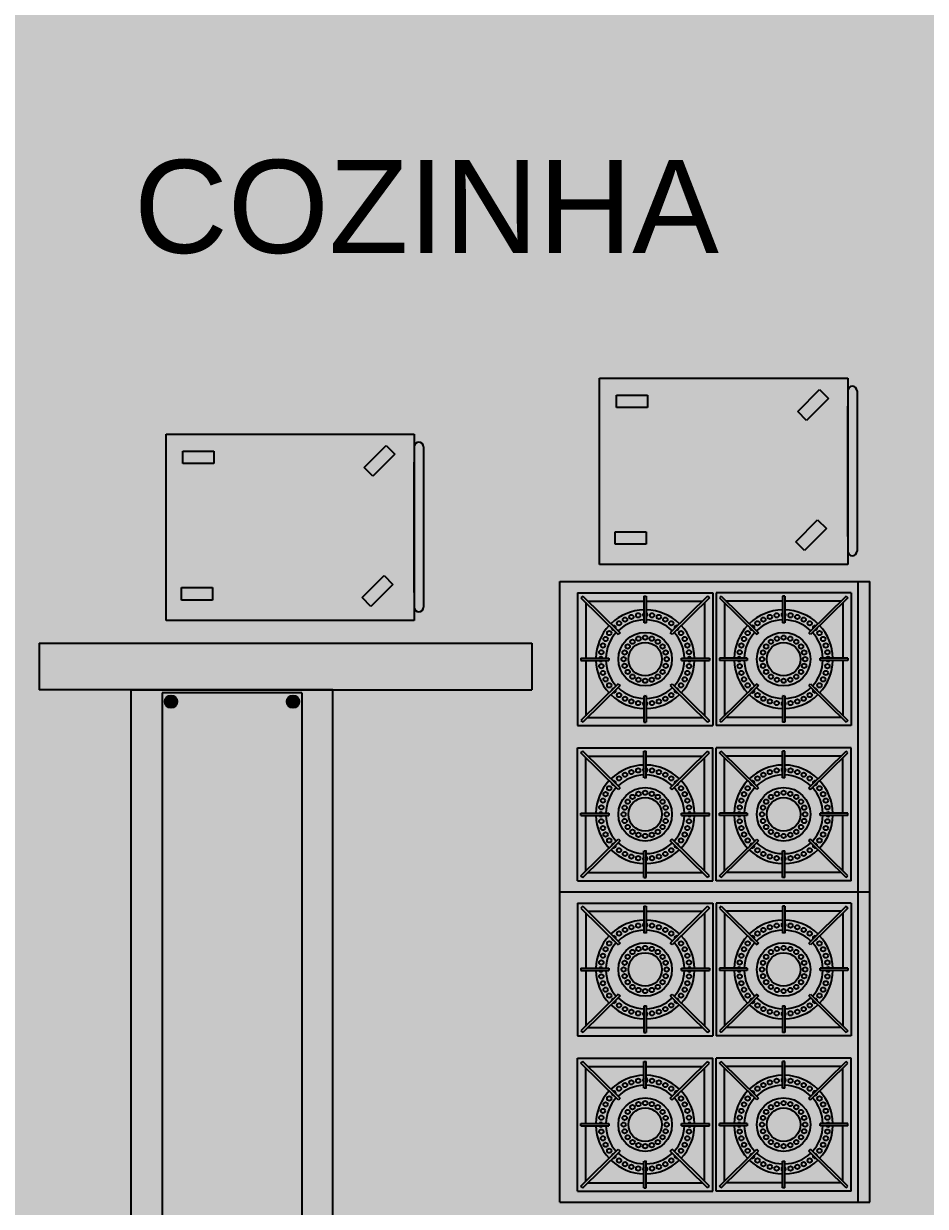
# Model space of a CAD drawing. Header units: metres. Extents: x -331 to 2982, y 362 to 2539.
# Drawn here: x 792.448 to 795.355, y 982.796 to 986.607 of the extents above; entities that cross this region are included whole.
import ezdxf
from ezdxf.enums import TextEntityAlignment as Align

# ---------------------------------------------------------------- set-up
doc = ezdxf.new("R2010")
doc.units = ezdxf.units.M
doc.layers.add('_salas', color=251, linetype='Continuous', plot=False)
doc.layers.add('Div', color=251, linetype='Continuous')
doc.layers.add('Pis', color=251, linetype='Continuous')
doc.styles.add('DESTAQUE', font='arial.ttf', dxfattribs={"height": 0.4})

msp = doc.modelspace()

# ---------------------------------------------------------------- hatches: boundary and pattern name
at = {"layer": '_salas', "transparency": 33554559}
h = msp.add_hatch(color=256, dxfattribs=at)
h.dxf.hatch_style = 1
h.paths.add_polyline_path([(820.1455, 995.2122), (820.1455, 996.6939), (815.2005, 996.6939), (815.2005, 1004.348), (796.5505, 1004.348), (796.5505, 1005.3023), (790.5648, 1005.3023), (790.4667, 1005.3023), (790.1155, 1005.6539), (790.0755, 1005.6539), (790.0755, 979.868), (790.3055, 979.868), (790.3055, 980.058), (790.4598, 980.2123), (820.1455, 980.2123), (820.1455, 981.7048), (820.3856, 981.8467), (820.6205, 981.9971), (820.6205, 980.9223), (821.2605, 980.9223), (821.2605, 982.4726, 0.087526), (823.0202, 984.545, 0.418022)])
at = {"layer": 'Pis'}
for points in [[(792.9032, 984.4224, -1), (792.9432, 984.4224, -1)], [(793.2966, 984.4224, -1), (793.3366, 984.4224, -1)]]:
    msp.add_hatch(color=256, dxfattribs=at).paths.add_polyline_path(points)

# ---------------------------------------------------------------- linework, layer by layer
at = {"layer": 'Div', "lineweight": 0}
for p, q in [((792.4986, 984.6108), (794.0859, 984.6108)), ((792.4986, 984.6108), (792.4986, 984.4608)), ((794.0859, 984.6108), (794.0859, 984.4608)), ((793.4449, 984.4608), (792.4986, 984.4608)), ((792.7949, 984.4608), (794.0859, 984.4608))]:
    msp.add_line(p, q, dxfattribs=at)
at = {"layer": 'Pis'}
for p, q in [((794.3046, 985.4644), (795.1046, 985.4644)), ((794.3046, 984.8644), (794.3046, 985.4644)), ((795.1046, 985.4644), (795.1046, 984.8644)), ((794.3591, 985.4102), (794.4591, 985.4102)), ((794.3591, 985.3702), (794.3591, 985.4102)), ((794.4591, 985.4102), (794.4591, 985.3702)), ((794.9433, 985.3572), (795.014, 985.4279)), ((795.0423, 985.3996), (794.9716, 985.3289)), ((795.014, 985.4279), (795.0423, 985.3996)), ((795.1346, 985.4238), (795.1346, 984.9073)), ((794.4591, 985.3702), (794.3591, 985.3702)), ((795.1046, 984.9544), (795.1046, 985.3744)), ((794.9716, 985.3289), (794.9433, 985.3572)), ((792.9071, 985.2843), (793.7071, 985.2843)), ((792.9071, 984.6843), (792.9071, 985.2843)), ((793.7071, 985.2843), (793.7071, 984.6843)), ((793.5457, 985.1771), (793.6164, 985.2478)), ((793.6164, 985.2478), (793.6447, 985.2195)), ((793.7371, 985.2436), (793.7371, 984.7271)), ((792.9615, 985.2301), (793.0615, 985.2301)), ((792.9615, 985.1901), (792.9615, 985.2301)), ((793.0615, 985.2301), (793.0615, 985.1901)), ((793.6447, 985.2195), (793.574, 985.1488)), ((793.0615, 985.1901), (792.9615, 985.1901)), ((793.574, 985.1488), (793.5457, 985.1771)), ((793.7071, 984.7743), (793.7071, 985.1943)), ((794.937, 984.9379), (795.0077, 985.0086)), ((795.036, 984.9803), (794.9653, 984.9096)), ((795.0077, 985.0086), (795.036, 984.9803)), ((794.3548, 984.9299), (794.3548, 984.9699)), ((794.3548, 984.9699), (794.4548, 984.9699)), ((794.4548, 984.9699), (794.4548, 984.9299)), ((794.4548, 984.9299), (794.3548, 984.9299)), ((794.9653, 984.9096), (794.937, 984.9379)), ((795.1046, 984.8644), (794.3046, 984.8644)), ((793.5394, 984.7577), (793.6102, 984.8284)), ((793.6102, 984.8284), (793.6384, 984.8001)), ((792.9572, 984.7497), (792.9572, 984.7897)), ((792.9572, 984.7897), (793.0572, 984.7897)), ((793.0572, 984.7897), (793.0572, 984.7497)), ((793.6384, 984.8001), (793.5677, 984.7294)), ((794.1763, 984.8092), (795.1763, 984.8092)), ((794.1763, 983.8092), (794.1763, 984.8092)), ((795.1381, 983.8092), (795.1381, 984.8092)), ((795.1763, 983.8092), (795.1763, 984.8092)), ((793.0572, 984.7497), (792.9572, 984.7497)), ((793.5677, 984.7294), (793.5394, 984.7577)), ((794.2339, 984.7734), (794.6694, 984.7734)), ((794.2339, 984.7734), (794.2339, 984.345)), ((794.2505, 984.7627), (794.2446, 984.7572)), ((794.2446, 984.7572), (794.3651, 984.6387)), ((794.2505, 984.7627), (794.3707, 984.6444)), ((794.4479, 984.7627), (794.4479, 984.6767)), ((794.4479, 984.7627), (794.4554, 984.7627)), ((794.4554, 984.7627), (794.4554, 984.6767)), ((794.6528, 984.7627), (794.5326, 984.6444)), ((794.6587, 984.7572), (794.5382, 984.6387)), ((794.6528, 984.7627), (794.6587, 984.7572)), ((794.6694, 984.7734), (794.6694, 984.345)), ((795.1157, 984.7734), (794.6802, 984.7734)), ((794.6802, 984.7734), (794.6802, 984.345)), ((794.6967, 984.7627), (794.6909, 984.7572)), ((794.6909, 984.7572), (794.8113, 984.6387)), ((794.6967, 984.7627), (794.8169, 984.6444)), ((794.8942, 984.7627), (794.8942, 984.6767)), ((794.9017, 984.7627), (794.8942, 984.7627)), ((794.9017, 984.7627), (794.9017, 984.6767)), ((795.0991, 984.7627), (794.9789, 984.6444)), ((795.105, 984.7572), (794.9845, 984.6387)), ((795.0991, 984.7627), (795.105, 984.7572)), ((795.1157, 984.7734), (795.1157, 984.345)), ((794.2607, 984.7414), (794.2607, 984.5629)), ((794.2668, 984.7466), (794.4479, 984.7466)), ((794.4554, 984.7466), (794.6365, 984.7466)), ((794.6426, 984.7414), (794.6426, 984.5629)), ((794.7069, 984.7414), (794.7069, 984.5629)), ((794.8942, 984.7466), (794.7131, 984.7466)), ((795.0828, 984.7466), (794.9017, 984.7466)), ((795.0889, 984.7414), (795.0889, 984.5629)), ((793.7071, 984.6843), (792.9071, 984.6843)), ((792.4986, 984.6108), (794.0859, 984.6108)), ((792.4986, 984.6108), (792.4986, 984.4608)), ((794.0859, 984.6108), (794.0859, 984.4608)), ((794.2446, 984.5629), (794.3341, 984.5629)), ((794.2446, 984.5629), (794.2446, 984.5554)), ((794.5692, 984.5629), (794.6587, 984.5629)), ((794.6587, 984.5629), (794.6587, 984.5554)), ((794.6909, 984.5629), (794.6909, 984.5554)), ((794.7804, 984.5629), (794.6909, 984.5629)), ((795.105, 984.5629), (795.0155, 984.5629)), ((795.105, 984.5629), (795.105, 984.5554)), ((794.2446, 984.5554), (794.3341, 984.5554)), ((794.2607, 984.5554), (794.2607, 984.3769)), ((794.5692, 984.5554), (794.6587, 984.5554)), ((794.6426, 984.5554), (794.6426, 984.3769)), ((794.7804, 984.5554), (794.6909, 984.5554)), ((794.7069, 984.5554), (794.7069, 984.3769)), ((795.105, 984.5554), (795.0155, 984.5554)), ((795.0889, 984.5554), (795.0889, 984.3769)), ((793.4449, 984.4608), (792.4986, 984.4608)), ((792.7949, 984.4608), (794.0859, 984.4608)), ((792.7949, 981.7833), (792.7949, 984.4608)), ((792.8949, 984.4507), (792.8949, 981.7934)), ((793.3449, 984.4507), (792.8949, 984.4507)), ((793.3449, 984.4507), (793.3449, 981.7934)), ((793.4449, 981.7833), (793.4449, 984.4608)), ((794.3651, 984.4796), (794.2446, 984.3611)), ((794.3707, 984.4739), (794.2505, 984.3557)), ((794.5326, 984.4739), (794.6528, 984.3557)), ((794.5382, 984.4796), (794.6587, 984.3611)), ((794.8113, 984.4796), (794.6909, 984.3611)), ((794.8169, 984.4739), (794.6967, 984.3557)), ((794.9789, 984.4739), (795.0991, 984.3557)), ((794.9845, 984.4796), (795.105, 984.3611)), ((794.4479, 984.4416), (794.4479, 984.3557)), ((794.4554, 984.4416), (794.4554, 984.3557)), ((794.8942, 984.4416), (794.8942, 984.3557)), ((794.9017, 984.4416), (794.9017, 984.3557)), ((794.2668, 984.3717), (794.4479, 984.3717)), ((794.4554, 984.3717), (794.6365, 984.3717)), ((794.8942, 984.3717), (794.7131, 984.3717)), ((795.0828, 984.3717), (794.9017, 984.3717)), ((794.2339, 984.345), (794.6694, 984.345)), ((794.2446, 984.3611), (794.2505, 984.3557)), ((794.4479, 984.3557), (794.4554, 984.3557)), ((794.6587, 984.3611), (794.6528, 984.3557)), ((795.1157, 984.345), (794.6802, 984.345)), ((794.6909, 984.3611), (794.6967, 984.3557)), ((794.9017, 984.3557), (794.8942, 984.3557)), ((795.105, 984.3611), (795.0991, 984.3557)), ((794.2339, 984.2734), (794.6694, 984.2734)), ((794.2339, 983.845), (794.2339, 984.2734)), ((794.2446, 984.2572), (794.2505, 984.2627)), ((794.3651, 984.1387), (794.2446, 984.2572)), ((794.3707, 984.1444), (794.2505, 984.2627)), ((794.4479, 984.2627), (794.4554, 984.2627)), ((794.4479, 984.1767), (794.4479, 984.2627)), ((794.4554, 984.1767), (794.4554, 984.2627)), ((794.5326, 984.1444), (794.6528, 984.2627)), ((794.5382, 984.1387), (794.6587, 984.2572)), ((794.6587, 984.2572), (794.6528, 984.2627)), ((794.6694, 983.845), (794.6694, 984.2734)), ((795.1157, 984.2734), (794.6802, 984.2734)), ((794.6802, 983.845), (794.6802, 984.2734)), ((794.6909, 984.2572), (794.6967, 984.2627)), ((794.8113, 984.1387), (794.6909, 984.2572)), ((794.8169, 984.1444), (794.6967, 984.2627)), ((794.8942, 984.1767), (794.8942, 984.2627)), ((794.9017, 984.2627), (794.8942, 984.2627)), ((794.9017, 984.1767), (794.9017, 984.2627)), ((794.9789, 984.1444), (795.0991, 984.2627)), ((794.9845, 984.1387), (795.105, 984.2572)), ((795.105, 984.2572), (795.0991, 984.2627)), ((795.1157, 983.845), (795.1157, 984.2734)), ((794.2607, 984.0629), (794.2607, 984.2414)), ((794.2668, 984.2466), (794.4479, 984.2466)), ((794.4554, 984.2466), (794.6365, 984.2466)), ((794.6426, 984.0629), (794.6426, 984.2414)), ((794.7069, 984.0629), (794.7069, 984.2414)), ((794.8942, 984.2466), (794.7131, 984.2466)), ((795.0828, 984.2466), (794.9017, 984.2466)), ((795.0889, 984.0629), (795.0889, 984.2414)), ((794.2446, 984.0629), (794.3341, 984.0629)), ((794.2446, 984.0554), (794.2446, 984.0629)), ((794.5692, 984.0629), (794.6587, 984.0629)), ((794.6587, 984.0554), (794.6587, 984.0629)), ((794.6909, 984.0554), (794.6909, 984.0629)), ((794.7804, 984.0629), (794.6909, 984.0629)), ((795.105, 984.0629), (795.0155, 984.0629)), ((795.105, 984.0554), (795.105, 984.0629)), ((794.2446, 984.0554), (794.3341, 984.0554)), ((794.2607, 983.8769), (794.2607, 984.0554)), ((794.5692, 984.0554), (794.6587, 984.0554)), ((794.6426, 983.8769), (794.6426, 984.0554)), ((794.7804, 984.0554), (794.6909, 984.0554)), ((794.7069, 983.8769), (794.7069, 984.0554)), ((795.105, 984.0554), (795.0155, 984.0554)), ((795.0889, 983.8769), (795.0889, 984.0554)), ((794.2446, 983.8611), (794.3651, 983.9796)), ((794.2505, 983.8557), (794.3707, 983.9739)), ((794.6528, 983.8557), (794.5326, 983.9739)), ((794.6587, 983.8611), (794.5382, 983.9796)), ((794.6909, 983.8611), (794.8113, 983.9796)), ((794.6967, 983.8557), (794.8169, 983.9739)), ((795.0991, 983.8557), (794.9789, 983.9739)), ((795.105, 983.8611), (794.9845, 983.9796)), ((794.4479, 983.8557), (794.4479, 983.9416)), ((794.4554, 983.8557), (794.4554, 983.9416)), ((794.8942, 983.8557), (794.8942, 983.9416)), ((794.9017, 983.8557), (794.9017, 983.9416)), ((794.2668, 983.8717), (794.4479, 983.8717)), ((794.4554, 983.8717), (794.6365, 983.8717)), ((794.8942, 983.8717), (794.7131, 983.8717)), ((795.0828, 983.8717), (794.9017, 983.8717)), ((794.2339, 983.845), (794.6694, 983.845)), ((794.2505, 983.8557), (794.2446, 983.8611)), ((794.4479, 983.8557), (794.4554, 983.8557)), ((794.6528, 983.8557), (794.6587, 983.8611)), ((795.1157, 983.845), (794.6802, 983.845)), ((794.6967, 983.8557), (794.6909, 983.8611)), ((794.9017, 983.8557), (794.8942, 983.8557)), ((795.0991, 983.8557), (795.105, 983.8611)), ((794.1763, 983.8092), (795.1763, 983.8092)), ((794.1763, 982.8092), (794.1763, 983.8092)), ((794.1763, 983.8092), (795.1763, 983.8092)), ((795.1381, 982.8092), (795.1381, 983.8092)), ((795.1763, 982.8092), (795.1763, 983.8092)), ((794.2339, 983.7734), (794.6694, 983.7734)), ((794.2339, 983.7734), (794.2339, 983.345)), ((794.2505, 983.7627), (794.2446, 983.7572)), ((794.2446, 983.7572), (794.3651, 983.6387)), ((794.2505, 983.7627), (794.3707, 983.6444)), ((794.4479, 983.7627), (794.4479, 983.6767)), ((794.4479, 983.7627), (794.4554, 983.7627)), ((794.4554, 983.7627), (794.4554, 983.6767)), ((794.6528, 983.7627), (794.5326, 983.6444)), ((794.6587, 983.7572), (794.5382, 983.6387)), ((794.6528, 983.7627), (794.6587, 983.7572)), ((794.6694, 983.7734), (794.6694, 983.345)), ((795.1157, 983.7734), (794.6802, 983.7734)), ((794.6802, 983.7734), (794.6802, 983.345)), ((794.6967, 983.7627), (794.6909, 983.7572)), ((794.6909, 983.7572), (794.8113, 983.6387)), ((794.6967, 983.7627), (794.8169, 983.6444)), ((794.8942, 983.7627), (794.8942, 983.6767)), ((794.9017, 983.7627), (794.8942, 983.7627)), ((794.9017, 983.7627), (794.9017, 983.6767)), ((795.0991, 983.7627), (794.9789, 983.6444)), ((795.105, 983.7572), (794.9845, 983.6387)), ((795.0991, 983.7627), (795.105, 983.7572)), ((795.1157, 983.7734), (795.1157, 983.345)), ((794.2607, 983.7414), (794.2607, 983.5629)), ((794.2668, 983.7466), (794.4479, 983.7466)), ((794.4554, 983.7466), (794.6365, 983.7466)), ((794.6426, 983.7414), (794.6426, 983.5629)), ((794.7069, 983.7414), (794.7069, 983.5629)), ((794.8942, 983.7466), (794.7131, 983.7466)), ((795.0828, 983.7466), (794.9017, 983.7466)), ((795.0889, 983.7414), (795.0889, 983.5629)), ((794.2446, 983.5629), (794.3341, 983.5629)), ((794.2446, 983.5629), (794.2446, 983.5554)), ((794.2446, 983.5554), (794.3341, 983.5554)), ((794.2607, 983.5554), (794.2607, 983.3769)), ((794.5692, 983.5629), (794.6587, 983.5629)), ((794.5692, 983.5554), (794.6587, 983.5554)), ((794.6426, 983.5554), (794.6426, 983.3769)), ((794.6587, 983.5629), (794.6587, 983.5554)), ((794.6909, 983.5629), (794.6909, 983.5554)), ((794.7804, 983.5629), (794.6909, 983.5629)), ((794.7804, 983.5554), (794.6909, 983.5554)), ((794.7069, 983.5554), (794.7069, 983.3769)), ((795.105, 983.5629), (795.0155, 983.5629)), ((795.105, 983.5554), (795.0155, 983.5554)), ((795.0889, 983.5554), (795.0889, 983.3769)), ((795.105, 983.5629), (795.105, 983.5554)), ((794.3651, 983.4796), (794.2446, 983.3611)), ((794.3707, 983.4739), (794.2505, 983.3557)), ((794.5326, 983.4739), (794.6528, 983.3557)), ((794.5382, 983.4796), (794.6587, 983.3611)), ((794.8113, 983.4796), (794.6909, 983.3611)), ((794.8169, 983.4739), (794.6967, 983.3557)), ((794.9789, 983.4739), (795.0991, 983.3557)), ((794.9845, 983.4796), (795.105, 983.3611)), ((794.4479, 983.4416), (794.4479, 983.3557)), ((794.4554, 983.4416), (794.4554, 983.3557)), ((794.8942, 983.4416), (794.8942, 983.3557)), ((794.9017, 983.4416), (794.9017, 983.3557)), ((794.2339, 983.345), (794.6694, 983.345)), ((794.2446, 983.3611), (794.2505, 983.3557)), ((794.2668, 983.3717), (794.4479, 983.3717)), ((794.4479, 983.3557), (794.4554, 983.3557)), ((794.4554, 983.3717), (794.6365, 983.3717)), ((794.6587, 983.3611), (794.6528, 983.3557)), ((795.1157, 983.345), (794.6802, 983.345)), ((794.6909, 983.3611), (794.6967, 983.3557)), ((794.8942, 983.3717), (794.7131, 983.3717)), ((794.9017, 983.3557), (794.8942, 983.3557)), ((795.0828, 983.3717), (794.9017, 983.3717)), ((795.105, 983.3611), (795.0991, 983.3557)), ((794.2339, 983.2734), (794.6694, 983.2734)), ((794.2339, 982.845), (794.2339, 983.2734)), ((794.2446, 983.2572), (794.2505, 983.2627)), ((794.3707, 983.1444), (794.2505, 983.2627)), ((794.4479, 983.2627), (794.4554, 983.2627)), ((794.4479, 983.1767), (794.4479, 983.2627)), ((794.4554, 983.1767), (794.4554, 983.2627)), ((794.5326, 983.1444), (794.6528, 983.2627)), ((794.6587, 983.2572), (794.6528, 983.2627)), ((794.6694, 982.845), (794.6694, 983.2734)), ((795.1157, 983.2734), (794.6802, 983.2734)), ((794.6802, 982.845), (794.6802, 983.2734)), ((794.6909, 983.2572), (794.6967, 983.2627)), ((794.8169, 983.1444), (794.6967, 983.2627)), ((794.8942, 983.1767), (794.8942, 983.2627)), ((794.9017, 983.2627), (794.8942, 983.2627)), ((794.9017, 983.1767), (794.9017, 983.2627)), ((794.9789, 983.1444), (795.0991, 983.2627)), ((795.105, 983.2572), (795.0991, 983.2627)), ((795.1157, 982.845), (795.1157, 983.2734)), ((794.3651, 983.1387), (794.2446, 983.2572)), ((794.2607, 983.0629), (794.2607, 983.2414)), ((794.2668, 983.2466), (794.4479, 983.2466)), ((794.4554, 983.2466), (794.6365, 983.2466)), ((794.5382, 983.1387), (794.6587, 983.2572)), ((794.6426, 983.0629), (794.6426, 983.2414)), ((794.8113, 983.1387), (794.6909, 983.2572)), ((794.7069, 983.0629), (794.7069, 983.2414)), ((794.8942, 983.2466), (794.7131, 983.2466)), ((795.0828, 983.2466), (794.9017, 983.2466)), ((794.9845, 983.1387), (795.105, 983.2572)), ((795.0889, 983.0629), (795.0889, 983.2414)), ((794.2446, 983.0629), (794.3341, 983.0629)), ((794.2446, 983.0554), (794.2446, 983.0629)), ((794.2446, 983.0554), (794.3341, 983.0554)), ((794.2607, 982.8769), (794.2607, 983.0554)), ((794.5692, 983.0629), (794.6587, 983.0629)), ((794.5692, 983.0554), (794.6587, 983.0554)), ((794.6426, 982.8769), (794.6426, 983.0554)), ((794.6587, 983.0554), (794.6587, 983.0629)), ((794.6909, 983.0554), (794.6909, 983.0629)), ((794.7804, 983.0629), (794.6909, 983.0629)), ((794.7804, 983.0554), (794.6909, 983.0554)), ((794.7069, 982.8769), (794.7069, 983.0554)), ((795.105, 983.0629), (795.0155, 983.0629)), ((795.105, 983.0554), (795.0155, 983.0554)), ((795.0889, 982.8769), (795.0889, 983.0554)), ((795.105, 983.0554), (795.105, 983.0629)), ((794.2446, 982.8611), (794.3651, 982.9796)), ((794.2505, 982.8557), (794.3707, 982.9739)), ((794.6528, 982.8557), (794.5326, 982.9739)), ((794.6587, 982.8611), (794.5382, 982.9796)), ((794.6909, 982.8611), (794.8113, 982.9796)), ((794.6967, 982.8557), (794.8169, 982.9739)), ((795.0991, 982.8557), (794.9789, 982.9739)), ((795.105, 982.8611), (794.9845, 982.9796)), ((794.4479, 982.8557), (794.4479, 982.9416)), ((794.4554, 982.8557), (794.4554, 982.9416)), ((794.8942, 982.8557), (794.8942, 982.9416)), ((794.9017, 982.8557), (794.9017, 982.9416)), ((794.2339, 982.845), (794.6694, 982.845)), ((794.2505, 982.8557), (794.2446, 982.8611)), ((794.2668, 982.8717), (794.4479, 982.8717)), ((794.4479, 982.8557), (794.4554, 982.8557)), ((794.4554, 982.8717), (794.6365, 982.8717)), ((794.6528, 982.8557), (794.6587, 982.8611)), ((795.1157, 982.845), (794.6802, 982.845)), ((794.6967, 982.8557), (794.6909, 982.8611)), ((794.8942, 982.8717), (794.7131, 982.8717)), ((794.9017, 982.8557), (794.8942, 982.8557)), ((795.0828, 982.8717), (794.9017, 982.8717)), ((795.0991, 982.8557), (795.105, 982.8611)), ((794.1763, 982.8092), (795.1763, 982.8092))]:
    msp.add_line(p, q, dxfattribs=at)
for centre, radius in [((794.3675, 984.675), 0.00711), ((794.3867, 984.6867), 0.00711), ((794.4074, 984.6953), 0.00711), ((794.4293, 984.7006), 0.00711), ((794.474, 984.7006), 0.00711), ((794.4959, 984.6953), 0.00711), ((794.5166, 984.6867), 0.00711), ((794.5358, 984.675), 0.00711), ((794.8138, 984.675), 0.00711), ((794.8329, 984.6867), 0.00711), ((794.8537, 984.6953), 0.00711), ((794.8755, 984.7006), 0.00711), ((794.9203, 984.7006), 0.00711), ((794.9422, 984.6953), 0.00711), ((794.9629, 984.6867), 0.00711), ((794.9821, 984.675), 0.00711), ((794.3358, 984.6433), 0.00711), ((794.4517, 984.5592), 0.0863), ((794.4517, 984.6287), 0.00711), ((794.5675, 984.6433), 0.00711), ((794.7821, 984.6433), 0.00711), ((794.8979, 984.5592), 0.0863), ((794.8979, 984.6287), 0.00711), ((795.0137, 984.6433), 0.00711), ((794.3155, 984.6034), 0.00711), ((794.3241, 984.6242), 0.00711), ((794.3954, 984.6), 0.00711), ((794.4517, 984.5592), 0.0541), ((794.4108, 984.6154), 0.00711), ((794.4302, 984.6253), 0.00711), ((794.4731, 984.6253), 0.00711), ((794.4925, 984.6154), 0.00711), ((794.5079, 984.6), 0.00711), ((794.5792, 984.6242), 0.00711), ((794.5878, 984.6034), 0.00711), ((794.7618, 984.6034), 0.00711), ((794.7704, 984.6242), 0.00711), ((794.8417, 984.6), 0.00711), ((794.8979, 984.5592), 0.0541), ((794.8571, 984.6154), 0.00711), ((794.8764, 984.6253), 0.00711), ((794.9194, 984.6253), 0.00711), ((794.9388, 984.6154), 0.00711), ((794.9542, 984.6), 0.00711), ((795.0255, 984.6242), 0.00711), ((795.0341, 984.6034), 0.00711), ((794.3103, 984.5816), 0.00711), ((794.3821, 984.5592), 0.00711), ((794.3855, 984.5807), 0.00711), ((794.5178, 984.5807), 0.00711), ((794.5212, 984.5592), 0.00711), ((794.593, 984.5816), 0.00711), ((794.7565, 984.5816), 0.00711), ((794.8284, 984.5592), 0.00711), ((794.8318, 984.5807), 0.00711), ((794.9641, 984.5807), 0.00711), ((794.9675, 984.5592), 0.00711), ((795.0393, 984.5816), 0.00711), ((794.3103, 984.5368), 0.00711), ((794.3155, 984.5149), 0.00711), ((794.3855, 984.5377), 0.00711), ((794.3954, 984.5183), 0.00711), ((794.5079, 984.5183), 0.00711), ((794.5178, 984.5377), 0.00711), ((794.5878, 984.5149), 0.00711), ((794.593, 984.5368), 0.00711), ((794.7565, 984.5368), 0.00711), ((794.7618, 984.5149), 0.00711), ((794.8318, 984.5377), 0.00711), ((794.8417, 984.5183), 0.00711), ((794.9542, 984.5183), 0.00711), ((794.9641, 984.5377), 0.00711), ((795.0341, 984.5149), 0.00711), ((795.0393, 984.5368), 0.00711), ((794.3241, 984.4942), 0.00711), ((794.3358, 984.475), 0.00711), ((794.4108, 984.5029), 0.00711), ((794.4302, 984.493), 0.00711), ((794.4517, 984.4896), 0.00711), ((794.4731, 984.493), 0.00711), ((794.4925, 984.5029), 0.00711), ((794.5675, 984.475), 0.00711), ((794.5792, 984.4942), 0.00711), ((794.7704, 984.4942), 0.00711), ((794.7821, 984.475), 0.00711), ((794.8571, 984.5029), 0.00711), ((794.8764, 984.493), 0.00711), ((794.8979, 984.4896), 0.00711), ((794.9194, 984.493), 0.00711), ((794.9388, 984.5029), 0.00711), ((795.0137, 984.475), 0.00711), ((795.0255, 984.4942), 0.00711), ((794.3675, 984.4434), 0.00711), ((794.5358, 984.4434), 0.00711), ((794.8138, 984.4434), 0.00711), ((794.9821, 984.4434), 0.00711), ((792.9232, 984.4224), 0.02), ((793.3166, 984.4224), 0.02), ((794.3867, 984.4316), 0.00711), ((794.4074, 984.423), 0.00711), ((794.4293, 984.4178), 0.00711), ((794.474, 984.4178), 0.00711), ((794.4959, 984.423), 0.00711), ((794.5166, 984.4316), 0.00711), ((794.8329, 984.4316), 0.00711), ((794.8537, 984.423), 0.00711), ((794.8755, 984.4178), 0.00711), ((794.9203, 984.4178), 0.00711), ((794.9422, 984.423), 0.00711), ((794.9629, 984.4316), 0.00711), ((794.3675, 984.175), 0.00711), ((794.3867, 984.1867), 0.00711), ((794.4074, 984.1953), 0.00711), ((794.4293, 984.2006), 0.00711), ((794.474, 984.2006), 0.00711), ((794.4959, 984.1953), 0.00711), ((794.5166, 984.1867), 0.00711), ((794.5358, 984.175), 0.00711), ((794.8138, 984.175), 0.00711), ((794.8329, 984.1867), 0.00711), ((794.8537, 984.1953), 0.00711), ((794.8755, 984.2006), 0.00711), ((794.9203, 984.2006), 0.00711), ((794.9422, 984.1953), 0.00711), ((794.9629, 984.1867), 0.00711), ((794.9821, 984.175), 0.00711), ((794.3358, 984.1433), 0.00711), ((794.4517, 984.0592), 0.0863), ((794.5675, 984.1433), 0.00711), ((794.7821, 984.1433), 0.00711), ((794.8979, 984.0592), 0.0863), ((795.0137, 984.1433), 0.00711), ((794.3155, 984.1034), 0.00711), ((794.3241, 984.1242), 0.00711), ((794.3954, 984.1), 0.00711), ((794.4517, 984.0592), 0.0541), ((794.4108, 984.1154), 0.00711), ((794.4302, 984.1253), 0.00711), ((794.4517, 984.1287), 0.00711), ((794.4731, 984.1253), 0.00711), ((794.4925, 984.1154), 0.00711), ((794.5079, 984.1), 0.00711), ((794.5792, 984.1242), 0.00711), ((794.5878, 984.1034), 0.00711), ((794.7618, 984.1034), 0.00711), ((794.7704, 984.1242), 0.00711), ((794.8417, 984.1), 0.00711), ((794.8979, 984.0592), 0.0541), ((794.8571, 984.1154), 0.00711), ((794.8764, 984.1253), 0.00711), ((794.8979, 984.1287), 0.00711), ((794.9194, 984.1253), 0.00711), ((794.9388, 984.1154), 0.00711), ((794.9542, 984.1), 0.00711), ((795.0255, 984.1242), 0.00711), ((795.0341, 984.1034), 0.00711), ((794.3103, 984.0816), 0.00711), ((794.3821, 984.0592), 0.00711), ((794.3855, 984.0807), 0.00711), ((794.5178, 984.0807), 0.00711), ((794.5212, 984.0592), 0.00711), ((794.593, 984.0816), 0.00711), ((794.7565, 984.0816), 0.00711), ((794.8284, 984.0592), 0.00711), ((794.8318, 984.0807), 0.00711), ((794.9641, 984.0807), 0.00711), ((794.9675, 984.0592), 0.00711), ((795.0393, 984.0816), 0.00711), ((794.3103, 984.0368), 0.00711), ((794.3855, 984.0377), 0.00711), ((794.3954, 984.0183), 0.00711), ((794.5079, 984.0183), 0.00711), ((794.5178, 984.0377), 0.00711), ((794.593, 984.0368), 0.00711), ((794.7565, 984.0368), 0.00711), ((794.8318, 984.0377), 0.00711), ((794.8417, 984.0183), 0.00711), ((794.9542, 984.0183), 0.00711), ((794.9641, 984.0377), 0.00711), ((795.0393, 984.0368), 0.00711), ((794.3155, 984.0149), 0.00711), ((794.3241, 983.9942), 0.00711), ((794.4108, 984.0029), 0.00711), ((794.4302, 983.993), 0.00711), ((794.4517, 983.9896), 0.00711), ((794.4731, 983.993), 0.00711), ((794.4925, 984.0029), 0.00711), ((794.5792, 983.9942), 0.00711), ((794.5878, 984.0149), 0.00711), ((794.7618, 984.0149), 0.00711), ((794.7704, 983.9942), 0.00711), ((794.8571, 984.0029), 0.00711), ((794.8764, 983.993), 0.00711), ((794.8979, 983.9896), 0.00711), ((794.9194, 983.993), 0.00711), ((794.9388, 984.0029), 0.00711), ((795.0255, 983.9942), 0.00711), ((795.0341, 984.0149), 0.00711), ((794.3358, 983.975), 0.00711), ((794.3675, 983.9434), 0.00711), ((794.5358, 983.9434), 0.00711), ((794.5675, 983.975), 0.00711), ((794.7821, 983.975), 0.00711), ((794.8138, 983.9434), 0.00711), ((794.9821, 983.9434), 0.00711), ((795.0137, 983.975), 0.00711), ((794.3867, 983.9316), 0.00711), ((794.4074, 983.923), 0.00711), ((794.4293, 983.9178), 0.00711), ((794.474, 983.9178), 0.00711), ((794.4959, 983.923), 0.00711), ((794.5166, 983.9316), 0.00711), ((794.8329, 983.9316), 0.00711), ((794.8537, 983.923), 0.00711), ((794.8755, 983.9178), 0.00711), ((794.9203, 983.9178), 0.00711), ((794.9422, 983.923), 0.00711), ((794.9629, 983.9316), 0.00711), ((794.3675, 983.675), 0.00711), ((794.3867, 983.6867), 0.00711), ((794.4074, 983.6953), 0.00711), ((794.4293, 983.7006), 0.00711), ((794.474, 983.7006), 0.00711), ((794.4959, 983.6953), 0.00711), ((794.5166, 983.6867), 0.00711), ((794.5358, 983.675), 0.00711), ((794.8138, 983.675), 0.00711), ((794.8329, 983.6867), 0.00711), ((794.8537, 983.6953), 0.00711), ((794.8755, 983.7006), 0.00711), ((794.9203, 983.7006), 0.00711), ((794.9422, 983.6953), 0.00711), ((794.9629, 983.6867), 0.00711), ((794.9821, 983.675), 0.00711), ((794.3358, 983.6433), 0.00711), ((794.4517, 983.5592), 0.0863), ((794.5675, 983.6433), 0.00711), ((794.7821, 983.6433), 0.00711), ((794.8979, 983.5592), 0.0863), ((795.0137, 983.6433), 0.00711), ((794.3155, 983.6034), 0.00711), ((794.3241, 983.6242), 0.00711), ((794.3954, 983.6), 0.00711), ((794.4517, 983.5592), 0.0541), ((794.4108, 983.6154), 0.00711), ((794.4302, 983.6253), 0.00711), ((794.4517, 983.6287), 0.00711), ((794.4731, 983.6253), 0.00711), ((794.4925, 983.6154), 0.00711), ((794.5079, 983.6), 0.00711), ((794.5792, 983.6242), 0.00711), ((794.5878, 983.6034), 0.00711), ((794.7618, 983.6034), 0.00711), ((794.7704, 983.6242), 0.00711), ((794.8417, 983.6), 0.00711), ((794.8979, 983.5592), 0.0541), ((794.8571, 983.6154), 0.00711), ((794.8764, 983.6253), 0.00711), ((794.8979, 983.6287), 0.00711), ((794.9194, 983.6253), 0.00711), ((794.9388, 983.6154), 0.00711), ((794.9542, 983.6), 0.00711), ((795.0255, 983.6242), 0.00711), ((795.0341, 983.6034), 0.00711), ((794.3103, 983.5816), 0.00711), ((794.3821, 983.5592), 0.00711), ((794.3855, 983.5807), 0.00711), ((794.5178, 983.5807), 0.00711), ((794.5212, 983.5592), 0.00711), ((794.593, 983.5816), 0.00711), ((794.7565, 983.5816), 0.00711), ((794.8284, 983.5592), 0.00711), ((794.8318, 983.5807), 0.00711), ((794.9641, 983.5807), 0.00711), ((794.9675, 983.5592), 0.00711), ((795.0393, 983.5816), 0.00711), ((794.3103, 983.5368), 0.00711), ((794.3855, 983.5377), 0.00711), ((794.5178, 983.5377), 0.00711), ((794.593, 983.5368), 0.00711), ((794.7565, 983.5368), 0.00711), ((794.8318, 983.5377), 0.00711), ((794.9641, 983.5377), 0.00711), ((795.0393, 983.5368), 0.00711), ((794.3155, 983.5149), 0.00711), ((794.3241, 983.4942), 0.00711), ((794.3954, 983.5183), 0.00711), ((794.4108, 983.5029), 0.00711), ((794.4302, 983.493), 0.00711), ((794.4517, 983.4896), 0.00711), ((794.4731, 983.493), 0.00711), ((794.4925, 983.5029), 0.00711), ((794.5079, 983.5183), 0.00711), ((794.5792, 983.4942), 0.00711), ((794.5878, 983.5149), 0.00711), ((794.7618, 983.5149), 0.00711), ((794.7704, 983.4942), 0.00711), ((794.8417, 983.5183), 0.00711), ((794.8571, 983.5029), 0.00711), ((794.8764, 983.493), 0.00711), ((794.8979, 983.4896), 0.00711), ((794.9194, 983.493), 0.00711), ((794.9388, 983.5029), 0.00711), ((794.9542, 983.5183), 0.00711), ((795.0255, 983.4942), 0.00711), ((795.0341, 983.5149), 0.00711), ((794.3358, 983.475), 0.00711), ((794.5675, 983.475), 0.00711), ((794.7821, 983.475), 0.00711), ((795.0137, 983.475), 0.00711), ((794.3675, 983.4434), 0.00711), ((794.3867, 983.4316), 0.00711), ((794.4074, 983.423), 0.00711), ((794.4293, 983.4178), 0.00711), ((794.474, 983.4178), 0.00711), ((794.4959, 983.423), 0.00711), ((794.5166, 983.4316), 0.00711), ((794.5358, 983.4434), 0.00711), ((794.8138, 983.4434), 0.00711), ((794.8329, 983.4316), 0.00711), ((794.8537, 983.423), 0.00711), ((794.8755, 983.4178), 0.00711), ((794.9203, 983.4178), 0.00711), ((794.9422, 983.423), 0.00711), ((794.9629, 983.4316), 0.00711), ((794.9821, 983.4434), 0.00711), ((794.3867, 983.1867), 0.00711), ((794.4074, 983.1953), 0.00711), ((794.4293, 983.2006), 0.00711), ((794.474, 983.2006), 0.00711), ((794.4959, 983.1953), 0.00711), ((794.5166, 983.1867), 0.00711), ((794.8329, 983.1867), 0.00711), ((794.8537, 983.1953), 0.00711), ((794.8755, 983.2006), 0.00711), ((794.9203, 983.2006), 0.00711), ((794.9422, 983.1953), 0.00711), ((794.9629, 983.1867), 0.00711), ((794.3358, 983.1433), 0.00711), ((794.3675, 983.175), 0.00711), ((794.5358, 983.175), 0.00711), ((794.5675, 983.1433), 0.00711), ((794.7821, 983.1433), 0.00711), ((794.8138, 983.175), 0.00711), ((794.9821, 983.175), 0.00711), ((795.0137, 983.1433), 0.00711), ((794.3155, 983.1034), 0.00711), ((794.3241, 983.1242), 0.00711), ((794.4517, 983.0592), 0.0863), ((794.4517, 983.0592), 0.0541), ((794.4108, 983.1154), 0.00711), ((794.4302, 983.1253), 0.00711), ((794.4517, 983.1287), 0.00711), ((794.4731, 983.1253), 0.00711), ((794.4925, 983.1154), 0.00711), ((794.5792, 983.1242), 0.00711), ((794.5878, 983.1034), 0.00711), ((794.7618, 983.1034), 0.00711), ((794.7704, 983.1242), 0.00711), ((794.8979, 983.0592), 0.0863), ((794.8979, 983.0592), 0.0541), ((794.8571, 983.1154), 0.00711), ((794.8764, 983.1253), 0.00711), ((794.8979, 983.1287), 0.00711), ((794.9194, 983.1253), 0.00711), ((794.9388, 983.1154), 0.00711), ((795.0255, 983.1242), 0.00711), ((795.0341, 983.1034), 0.00711), ((794.3103, 983.0816), 0.00711), ((794.3855, 983.0807), 0.00711), ((794.3954, 983.1), 0.00711), ((794.5079, 983.1), 0.00711), ((794.5178, 983.0807), 0.00711), ((794.593, 983.0816), 0.00711), ((794.7565, 983.0816), 0.00711), ((794.8318, 983.0807), 0.00711), ((794.8417, 983.1), 0.00711), ((794.9542, 983.1), 0.00711), ((794.9641, 983.0807), 0.00711), ((795.0393, 983.0816), 0.00711), ((794.3103, 983.0368), 0.00711), ((794.3821, 983.0592), 0.00711), ((794.3855, 983.0377), 0.00711), ((794.5178, 983.0377), 0.00711), ((794.5212, 983.0592), 0.00711), ((794.593, 983.0368), 0.00711), ((794.7565, 983.0368), 0.00711), ((794.8284, 983.0592), 0.00711), ((794.8318, 983.0377), 0.00711), ((794.9641, 983.0377), 0.00711), ((794.9675, 983.0592), 0.00711), ((795.0393, 983.0368), 0.00711), ((794.3155, 983.0149), 0.00711), ((794.3241, 982.9942), 0.00711), ((794.3954, 983.0183), 0.00711), ((794.4108, 983.0029), 0.00711), ((794.4302, 982.993), 0.00711), ((794.4517, 982.9896), 0.00711), ((794.4731, 982.993), 0.00711), ((794.4925, 983.0029), 0.00711), ((794.5079, 983.0183), 0.00711), ((794.5792, 982.9942), 0.00711), ((794.5878, 983.0149), 0.00711), ((794.7618, 983.0149), 0.00711), ((794.7704, 982.9942), 0.00711), ((794.8417, 983.0183), 0.00711), ((794.8571, 983.0029), 0.00711), ((794.8764, 982.993), 0.00711), ((794.8979, 982.9896), 0.00711), ((794.9194, 982.993), 0.00711), ((794.9388, 983.0029), 0.00711), ((794.9542, 983.0183), 0.00711), ((795.0255, 982.9942), 0.00711), ((795.0341, 983.0149), 0.00711), ((794.3358, 982.975), 0.00711), ((794.5675, 982.975), 0.00711), ((794.7821, 982.975), 0.00711), ((795.0137, 982.975), 0.00711), ((794.3675, 982.9434), 0.00711), ((794.3867, 982.9316), 0.00711), ((794.4074, 982.923), 0.00711), ((794.4293, 982.9178), 0.00711), ((794.474, 982.9178), 0.00711), ((794.4959, 982.923), 0.00711), ((794.5166, 982.9316), 0.00711), ((794.5358, 982.9434), 0.00711), ((794.8138, 982.9434), 0.00711), ((794.8329, 982.9316), 0.00711), ((794.8537, 982.923), 0.00711), ((794.8755, 982.9178), 0.00711), ((794.9203, 982.9178), 0.00711), ((794.9422, 982.923), 0.00711), ((794.9629, 982.9316), 0.00711), ((794.9821, 982.9434), 0.00711)]:
    msp.add_circle(centre, radius, dxfattribs=at)
for centre, radius, start, end in [((795.1196, 985.4238), 0.015, 0, 180), ((793.7221, 985.2436), 0.015, 0, 180), ((795.1196, 984.9073), 0.015, 180, 0), ((793.7221, 984.7271), 0.015, 180, 0), ((794.4517, 984.5592), 0.159, 91.3507, 134.0356), ((794.4517, 984.5592), 0.159, 45.9644, 88.6493), ((794.8979, 984.5592), 0.159, 91.3507, 134.0356), ((794.8979, 984.5592), 0.159, 45.9644, 88.6493), ((794.4517, 984.5592), 0.1268, 91.6938, 133.6702), ((794.4517, 984.7023), 0.00711, 121.8264, 238.1736), ((794.4517, 984.5592), 0.1176, 88.1733, 91.8267), ((794.4517, 984.7023), 0.00711, 301.8264, 58.1736), ((794.4517, 984.5592), 0.1268, 46.3298, 88.3062), ((794.8979, 984.5592), 0.1268, 91.6938, 133.6702), ((794.8979, 984.7023), 0.00711, 121.8264, 238.1736), ((794.8979, 984.5592), 0.1176, 88.1733, 91.8267), ((794.8979, 984.7023), 0.00711, 301.8264, 58.1736), ((794.8979, 984.5592), 0.1268, 46.3298, 88.3062), ((794.4517, 984.5592), 0.159, 136.9115, 178.6493), ((794.4517, 984.5592), 0.1268, 137.2768, 178.3062), ((794.3504, 984.6604), 0.00711, 182.1802, 268.7668), ((794.3504, 984.6604), 0.00711, 338.7386, 112.2085), ((794.4517, 984.5592), 0.1176, 133.5287, 137.4183), ((794.4517, 984.5592), 0.1176, 42.5817, 46.4713), ((794.4517, 984.5592), 0.1268, 1.6938, 42.7232), ((794.5529, 984.6604), 0.00711, 67.7915, 201.2614), ((794.5529, 984.6604), 0.00711, 271.2332, 357.8198), ((794.4517, 984.5592), 0.159, 1.3507, 43.0885), ((794.8979, 984.5592), 0.159, 136.9115, 178.6493), ((794.8979, 984.5592), 0.1268, 137.2768, 178.3062), ((794.7967, 984.6604), 0.00711, 182.1802, 268.7668), ((794.7967, 984.6604), 0.00711, 338.7386, 112.2085), ((794.8979, 984.5592), 0.1176, 133.5287, 137.4183), ((794.8979, 984.5592), 0.1176, 42.5817, 46.4713), ((794.8979, 984.5592), 0.1268, 1.6938, 42.7232), ((794.9992, 984.6604), 0.00711, 67.7915, 201.2614), ((794.9992, 984.6604), 0.00711, 271.2332, 357.8198), ((794.8979, 984.5592), 0.159, 1.3507, 43.0885), ((794.3085, 984.5592), 0.00711, 31.8264, 148.1736), ((794.4517, 984.5592), 0.1176, 178.1733, 181.8267), ((794.4517, 984.5592), 0.1176, 358.1733, 1.8267), ((794.5948, 984.5592), 0.00711, 31.8264, 148.1736), ((794.7548, 984.5592), 0.00711, 31.8264, 148.1736), ((794.8979, 984.5592), 0.1176, 178.1733, 181.8267), ((794.8979, 984.5592), 0.1176, 358.1733, 1.8267), ((795.0411, 984.5592), 0.00711, 31.8264, 148.1736), ((794.4517, 984.5592), 0.159, 181.3507, 223.0885), ((794.3085, 984.5592), 0.00711, 211.8264, 328.1736), ((794.4517, 984.5592), 0.1268, 181.6938, 222.7232), ((794.4517, 984.5592), 0.1268, 317.2768, 358.3062), ((794.4517, 984.5592), 0.159, 316.9115, 358.6493), ((794.5948, 984.5592), 0.00711, 211.8264, 328.1736), ((794.8979, 984.5592), 0.159, 181.3507, 223.0885), ((794.7548, 984.5592), 0.00711, 211.8264, 328.1736), ((794.8979, 984.5592), 0.1268, 181.6938, 222.7232), ((794.8979, 984.5592), 0.1268, 317.2768, 358.3062), ((794.8979, 984.5592), 0.159, 316.9115, 358.6493), ((795.0411, 984.5592), 0.00711, 211.8264, 328.1736), ((794.4517, 984.5592), 0.159, 225.9644, 268.6493), ((794.3504, 984.4579), 0.00711, 91.2332, 177.8198), ((794.3504, 984.4579), 0.00711, 247.7915, 21.2614), ((794.4517, 984.5592), 0.1268, 226.3298, 268.3062), ((794.4517, 984.5592), 0.1176, 222.5817, 226.4713), ((794.4517, 984.5592), 0.1268, 271.6938, 313.6702), ((794.4517, 984.5592), 0.159, 271.3507, 314.0356), ((794.4517, 984.5592), 0.1176, 313.5287, 317.4183), ((794.5529, 984.4579), 0.00711, 158.7386, 292.2085), ((794.5529, 984.4579), 0.00711, 2.1802, 88.7668), ((794.8979, 984.5592), 0.159, 225.9644, 268.6493), ((794.7967, 984.4579), 0.00711, 91.2332, 177.8198), ((794.7967, 984.4579), 0.00711, 247.7915, 21.2614), ((794.8979, 984.5592), 0.1268, 226.3298, 268.3062), ((794.8979, 984.5592), 0.1176, 222.5817, 226.4713), ((794.8979, 984.5592), 0.1268, 271.6938, 313.6702), ((794.8979, 984.5592), 0.159, 271.3507, 314.0356), ((794.8979, 984.5592), 0.1176, 313.5287, 317.4183), ((794.9992, 984.4579), 0.00711, 158.7386, 292.2085), ((794.9992, 984.4579), 0.00711, 2.1802, 88.7668), ((794.4517, 984.416), 0.00711, 121.8264, 238.1736), ((794.4517, 984.5592), 0.1176, 268.1733, 271.8267), ((794.4517, 984.416), 0.00711, 301.8264, 58.1736), ((794.8979, 984.416), 0.00711, 121.8264, 238.1736), ((794.8979, 984.5592), 0.1176, 268.1733, 271.8267), ((794.8979, 984.416), 0.00711, 301.8264, 58.1736), ((794.4517, 984.0592), 0.159, 91.3507, 134.0356), ((794.4517, 984.0592), 0.159, 45.9644, 88.6493), ((794.8979, 984.0592), 0.159, 91.3507, 134.0356), ((794.8979, 984.0592), 0.159, 45.9644, 88.6493), ((794.4517, 984.0592), 0.1268, 91.6938, 133.6702), ((794.4517, 984.2023), 0.00711, 121.8264, 238.1736), ((794.4517, 984.0592), 0.1176, 88.1733, 91.8267), ((794.4517, 984.2023), 0.00711, 301.8264, 58.1736), ((794.4517, 984.0592), 0.1268, 46.3298, 88.3062), ((794.8979, 984.0592), 0.1268, 91.6938, 133.6702), ((794.8979, 984.2023), 0.00711, 121.8264, 238.1736), ((794.8979, 984.0592), 0.1176, 88.1733, 91.8267), ((794.8979, 984.2023), 0.00711, 301.8264, 58.1736), ((794.8979, 984.0592), 0.1268, 46.3298, 88.3062), ((794.4517, 984.0592), 0.159, 136.9115, 178.6493), ((794.4517, 984.0592), 0.1268, 137.2768, 178.3062), ((794.3504, 984.1604), 0.00711, 182.1802, 268.7668), ((794.3504, 984.1604), 0.00711, 338.7386, 112.2085), ((794.4517, 984.0592), 0.1176, 133.5287, 137.4183), ((794.4517, 984.0592), 0.1176, 42.5817, 46.4713), ((794.4517, 984.0592), 0.1268, 1.6938, 42.7232), ((794.5529, 984.1604), 0.00711, 67.7915, 201.2614), ((794.5529, 984.1604), 0.00711, 271.2332, 357.8198), ((794.4517, 984.0592), 0.159, 1.3507, 43.0885), ((794.8979, 984.0592), 0.159, 136.9115, 178.6493), ((794.8979, 984.0592), 0.1268, 137.2768, 178.3062), ((794.7967, 984.1604), 0.00711, 182.1802, 268.7668), ((794.7967, 984.1604), 0.00711, 338.7386, 112.2085), ((794.8979, 984.0592), 0.1176, 133.5287, 137.4183), ((794.8979, 984.0592), 0.1176, 42.5817, 46.4713), ((794.8979, 984.0592), 0.1268, 1.6938, 42.7232), ((794.9992, 984.1604), 0.00711, 67.7915, 201.2614), ((794.9992, 984.1604), 0.00711, 271.2332, 357.8198), ((794.8979, 984.0592), 0.159, 1.3507, 43.0885), ((794.3085, 984.0592), 0.00711, 31.8264, 148.1736), ((794.4517, 984.0592), 0.1176, 178.1733, 181.8267), ((794.4517, 984.0592), 0.1176, 358.1733, 1.8267), ((794.5948, 984.0592), 0.00711, 31.8264, 148.1736), ((794.7548, 984.0592), 0.00711, 31.8264, 148.1736), ((794.8979, 984.0592), 0.1176, 178.1733, 181.8267), ((794.8979, 984.0592), 0.1176, 358.1733, 1.8267), ((795.0411, 984.0592), 0.00711, 31.8264, 148.1736), ((794.4517, 984.0592), 0.159, 181.3507, 223.0885), ((794.3085, 984.0592), 0.00711, 211.8264, 328.1736), ((794.4517, 984.0592), 0.1268, 181.6938, 222.7232), ((794.4517, 984.0592), 0.1268, 317.2768, 358.3062), ((794.4517, 984.0592), 0.159, 316.9115, 358.6493), ((794.5948, 984.0592), 0.00711, 211.8264, 328.1736), ((794.8979, 984.0592), 0.159, 181.3507, 223.0885), ((794.7548, 984.0592), 0.00711, 211.8264, 328.1736), ((794.8979, 984.0592), 0.1268, 181.6938, 222.7232), ((794.8979, 984.0592), 0.1268, 317.2768, 358.3062), ((794.8979, 984.0592), 0.159, 316.9115, 358.6493), ((795.0411, 984.0592), 0.00711, 211.8264, 328.1736), ((794.3504, 983.9579), 0.00711, 91.2332, 177.8198), ((794.3504, 983.9579), 0.00711, 247.7915, 21.2614), ((794.4517, 984.0592), 0.1268, 226.3298, 268.3062), ((794.4517, 984.0592), 0.1176, 222.5817, 226.4713), ((794.4517, 984.0592), 0.1268, 271.6938, 313.6702), ((794.4517, 984.0592), 0.1176, 313.5287, 317.4183), ((794.5529, 983.9579), 0.00711, 158.7386, 292.2085), ((794.5529, 983.9579), 0.00711, 2.1802, 88.7668), ((794.7967, 983.9579), 0.00711, 91.2332, 177.8198), ((794.7967, 983.9579), 0.00711, 247.7915, 21.2614), ((794.8979, 984.0592), 0.1268, 226.3298, 268.3062), ((794.8979, 984.0592), 0.1176, 222.5817, 226.4713), ((794.8979, 984.0592), 0.1268, 271.6938, 313.6702), ((794.8979, 984.0592), 0.1176, 313.5287, 317.4183), ((794.9992, 983.9579), 0.00711, 158.7386, 292.2085), ((794.9992, 983.9579), 0.00711, 2.1802, 88.7668), ((794.4517, 984.0592), 0.159, 225.9644, 268.6493), ((794.4517, 983.916), 0.00711, 121.8264, 238.1736), ((794.4517, 984.0592), 0.1176, 268.1733, 271.8267), ((794.4517, 984.0592), 0.159, 271.3507, 314.0356), ((794.4517, 983.916), 0.00711, 301.8264, 58.1736), ((794.8979, 984.0592), 0.159, 225.9644, 268.6493), ((794.8979, 983.916), 0.00711, 121.8264, 238.1736), ((794.8979, 984.0592), 0.1176, 268.1733, 271.8267), ((794.8979, 984.0592), 0.159, 271.3507, 314.0356), ((794.8979, 983.916), 0.00711, 301.8264, 58.1736), ((794.4517, 983.5592), 0.159, 91.3507, 134.0356), ((794.4517, 983.5592), 0.1268, 91.6938, 133.6702), ((794.4517, 983.7023), 0.00711, 121.8264, 238.1736), ((794.4517, 983.5592), 0.159, 45.9644, 88.6493), ((794.4517, 983.7023), 0.00711, 301.8264, 58.1736), ((794.4517, 983.5592), 0.1268, 46.3298, 88.3062), ((794.8979, 983.5592), 0.159, 91.3507, 134.0356), ((794.8979, 983.5592), 0.1268, 91.6938, 133.6702), ((794.8979, 983.7023), 0.00711, 121.8264, 238.1736), ((794.8979, 983.5592), 0.159, 45.9644, 88.6493), ((794.8979, 983.7023), 0.00711, 301.8264, 58.1736), ((794.8979, 983.5592), 0.1268, 46.3298, 88.3062), ((794.4517, 983.5592), 0.159, 136.9115, 178.6493), ((794.4517, 983.5592), 0.1268, 137.2768, 178.3062), ((794.3504, 983.6604), 0.00711, 182.1802, 268.7668), ((794.3504, 983.6604), 0.00711, 338.7386, 112.2085), ((794.4517, 983.5592), 0.1176, 133.5287, 137.4183), ((794.4517, 983.5592), 0.1176, 88.1733, 91.8267), ((794.4517, 983.5592), 0.1176, 42.5817, 46.4713), ((794.4517, 983.5592), 0.1268, 1.6938, 42.7232), ((794.5529, 983.6604), 0.00711, 67.7915, 201.2614), ((794.5529, 983.6604), 0.00711, 271.2332, 357.8198), ((794.4517, 983.5592), 0.159, 1.3507, 43.0885), ((794.8979, 983.5592), 0.159, 136.9115, 178.6493), ((794.8979, 983.5592), 0.1268, 137.2768, 178.3062), ((794.7967, 983.6604), 0.00711, 182.1802, 268.7668), ((794.7967, 983.6604), 0.00711, 338.7386, 112.2085), ((794.8979, 983.5592), 0.1176, 133.5287, 137.4183), ((794.8979, 983.5592), 0.1176, 88.1733, 91.8267), ((794.8979, 983.5592), 0.1176, 42.5817, 46.4713), ((794.8979, 983.5592), 0.1268, 1.6938, 42.7232), ((794.9992, 983.6604), 0.00711, 67.7915, 201.2614), ((794.9992, 983.6604), 0.00711, 271.2332, 357.8198), ((794.8979, 983.5592), 0.159, 1.3507, 43.0885), ((794.3085, 983.5592), 0.00711, 31.8264, 148.1736), ((794.5948, 983.5592), 0.00711, 31.8264, 148.1736), ((794.7548, 983.5592), 0.00711, 31.8264, 148.1736), ((795.0411, 983.5592), 0.00711, 31.8264, 148.1736), ((794.4517, 983.5592), 0.159, 181.3507, 223.0885), ((794.3085, 983.5592), 0.00711, 211.8264, 328.1736), ((794.4517, 983.5592), 0.1268, 181.6938, 222.7232), ((794.4517, 983.5592), 0.1176, 178.1733, 181.8267), ((794.4517, 983.5592), 0.1268, 317.2768, 358.3062), ((794.4517, 983.5592), 0.159, 316.9115, 358.6493), ((794.4517, 983.5592), 0.1176, 358.1733, 1.8267), ((794.5948, 983.5592), 0.00711, 211.8264, 328.1736), ((794.8979, 983.5592), 0.159, 181.3507, 223.0885), ((794.7548, 983.5592), 0.00711, 211.8264, 328.1736), ((794.8979, 983.5592), 0.1268, 181.6938, 222.7232), ((794.8979, 983.5592), 0.1176, 178.1733, 181.8267), ((794.8979, 983.5592), 0.1268, 317.2768, 358.3062), ((794.8979, 983.5592), 0.159, 316.9115, 358.6493), ((794.8979, 983.5592), 0.1176, 358.1733, 1.8267), ((795.0411, 983.5592), 0.00711, 211.8264, 328.1736), ((794.3504, 983.4579), 0.00711, 91.2332, 177.8198), ((794.3504, 983.4579), 0.00711, 247.7915, 21.2614), ((794.4517, 983.5592), 0.1268, 226.3298, 268.3062), ((794.4517, 983.5592), 0.1176, 222.5817, 226.4713), ((794.4517, 983.5592), 0.1268, 271.6938, 313.6702), ((794.4517, 983.5592), 0.1176, 313.5287, 317.4183), ((794.5529, 983.4579), 0.00711, 158.7386, 292.2085), ((794.5529, 983.4579), 0.00711, 2.1802, 88.7668), ((794.7967, 983.4579), 0.00711, 91.2332, 177.8198), ((794.7967, 983.4579), 0.00711, 247.7915, 21.2614), ((794.8979, 983.5592), 0.1268, 226.3298, 268.3062), ((794.8979, 983.5592), 0.1176, 222.5817, 226.4713), ((794.8979, 983.5592), 0.1268, 271.6938, 313.6702), ((794.8979, 983.5592), 0.1176, 313.5287, 317.4183), ((794.9992, 983.4579), 0.00711, 158.7386, 292.2085), ((794.9992, 983.4579), 0.00711, 2.1802, 88.7668), ((794.4517, 983.5592), 0.159, 225.9644, 268.6493), ((794.4517, 983.416), 0.00711, 121.8264, 238.1736), ((794.4517, 983.5592), 0.1176, 268.1733, 271.8267), ((794.4517, 983.5592), 0.159, 271.3507, 314.0356), ((794.4517, 983.416), 0.00711, 301.8264, 58.1736), ((794.8979, 983.5592), 0.159, 225.9644, 268.6493), ((794.8979, 983.416), 0.00711, 121.8264, 238.1736), ((794.8979, 983.5592), 0.1176, 268.1733, 271.8267), ((794.8979, 983.5592), 0.159, 271.3507, 314.0356), ((794.8979, 983.416), 0.00711, 301.8264, 58.1736), ((794.4517, 983.0592), 0.159, 91.3507, 134.0356), ((794.4517, 983.0592), 0.1268, 91.6938, 133.6702), ((794.4517, 983.2023), 0.00711, 121.8264, 238.1736), ((794.4517, 983.0592), 0.159, 45.9644, 88.6493), ((794.4517, 983.2023), 0.00711, 301.8264, 58.1736), ((794.4517, 983.0592), 0.1268, 46.3298, 88.3062), ((794.8979, 983.0592), 0.159, 91.3507, 134.0356), ((794.8979, 983.0592), 0.1268, 91.6938, 133.6702), ((794.8979, 983.2023), 0.00711, 121.8264, 238.1736), ((794.8979, 983.0592), 0.159, 45.9644, 88.6493), ((794.8979, 983.2023), 0.00711, 301.8264, 58.1736), ((794.8979, 983.0592), 0.1268, 46.3298, 88.3062), ((794.4517, 983.0592), 0.159, 136.9115, 178.6493), ((794.3504, 983.1604), 0.00711, 182.1802, 268.7668), ((794.3504, 983.1604), 0.00711, 338.7386, 112.2085), ((794.4517, 983.0592), 0.1176, 88.1733, 91.8267), ((794.5529, 983.1604), 0.00711, 67.7915, 201.2614), ((794.5529, 983.1604), 0.00711, 271.2332, 357.8198), ((794.4517, 983.0592), 0.159, 1.3507, 43.0885), ((794.8979, 983.0592), 0.159, 136.9115, 178.6493), ((794.7967, 983.1604), 0.00711, 182.1802, 268.7668), ((794.7967, 983.1604), 0.00711, 338.7386, 112.2085), ((794.8979, 983.0592), 0.1176, 88.1733, 91.8267), ((794.9992, 983.1604), 0.00711, 67.7915, 201.2614), ((794.9992, 983.1604), 0.00711, 271.2332, 357.8198), ((794.8979, 983.0592), 0.159, 1.3507, 43.0885), ((794.4517, 983.0592), 0.1268, 137.2768, 178.3062), ((794.4517, 983.0592), 0.1176, 133.5287, 137.4183), ((794.4517, 983.0592), 0.1176, 42.5817, 46.4713), ((794.4517, 983.0592), 0.1268, 1.6938, 42.7232), ((794.8979, 983.0592), 0.1268, 137.2768, 178.3062), ((794.8979, 983.0592), 0.1176, 133.5287, 137.4183), ((794.8979, 983.0592), 0.1176, 42.5817, 46.4713), ((794.8979, 983.0592), 0.1268, 1.6938, 42.7232), ((794.4517, 983.0592), 0.159, 181.3507, 223.0885), ((794.3085, 983.0592), 0.00711, 31.8264, 148.1736), ((794.3085, 983.0592), 0.00711, 211.8264, 328.1736), ((794.4517, 983.0592), 0.1268, 181.6938, 222.7232), ((794.4517, 983.0592), 0.1176, 178.1733, 181.8267), ((794.4517, 983.0592), 0.1268, 317.2768, 358.3062), ((794.4517, 983.0592), 0.159, 316.9115, 358.6493), ((794.4517, 983.0592), 0.1176, 358.1733, 1.8267), ((794.5948, 983.0592), 0.00711, 31.8264, 148.1736), ((794.5948, 983.0592), 0.00711, 211.8264, 328.1736), ((794.8979, 983.0592), 0.159, 181.3507, 223.0885), ((794.7548, 983.0592), 0.00711, 31.8264, 148.1736), ((794.7548, 983.0592), 0.00711, 211.8264, 328.1736), ((794.8979, 983.0592), 0.1268, 181.6938, 222.7232), ((794.8979, 983.0592), 0.1176, 178.1733, 181.8267), ((794.8979, 983.0592), 0.1268, 317.2768, 358.3062), ((794.8979, 983.0592), 0.159, 316.9115, 358.6493), ((794.8979, 983.0592), 0.1176, 358.1733, 1.8267), ((795.0411, 983.0592), 0.00711, 31.8264, 148.1736), ((795.0411, 983.0592), 0.00711, 211.8264, 328.1736), ((794.3504, 982.9579), 0.00711, 91.2332, 177.8198), ((794.3504, 982.9579), 0.00711, 247.7915, 21.2614), ((794.4517, 983.0592), 0.1268, 226.3298, 268.3062), ((794.4517, 983.0592), 0.1176, 222.5817, 226.4713), ((794.4517, 983.0592), 0.1268, 271.6938, 313.6702), ((794.4517, 983.0592), 0.1176, 313.5287, 317.4183), ((794.5529, 982.9579), 0.00711, 158.7386, 292.2085), ((794.5529, 982.9579), 0.00711, 2.1802, 88.7668), ((794.7967, 982.9579), 0.00711, 91.2332, 177.8198), ((794.7967, 982.9579), 0.00711, 247.7915, 21.2614), ((794.8979, 983.0592), 0.1268, 226.3298, 268.3062), ((794.8979, 983.0592), 0.1176, 222.5817, 226.4713), ((794.8979, 983.0592), 0.1268, 271.6938, 313.6702), ((794.8979, 983.0592), 0.1176, 313.5287, 317.4183), ((794.9992, 982.9579), 0.00711, 158.7386, 292.2085), ((794.9992, 982.9579), 0.00711, 2.1802, 88.7668), ((794.4517, 983.0592), 0.159, 225.9644, 268.6493), ((794.4517, 982.916), 0.00711, 121.8264, 238.1736), ((794.4517, 983.0592), 0.1176, 268.1733, 271.8267), ((794.4517, 983.0592), 0.159, 271.3507, 314.0356), ((794.4517, 982.916), 0.00711, 301.8264, 58.1736), ((794.8979, 983.0592), 0.159, 225.9644, 268.6493), ((794.8979, 982.916), 0.00711, 121.8264, 238.1736), ((794.8979, 983.0592), 0.1176, 268.1733, 271.8267), ((794.8979, 983.0592), 0.159, 271.3507, 314.0356), ((794.8979, 982.916), 0.00711, 301.8264, 58.1736)]:
    msp.add_arc(centre, radius, start, end, dxfattribs=at)

# ---------------------------------------------------------------- texts
at = {"layer": 'Pis', "style": 'DESTAQUE'}
msp.add_text('COZINHA', height=0.3, dxfattribs=at).set_placement((793.7465, 985.8684), align=Align.CENTER)

doc.saveas('drawing.dxf')
